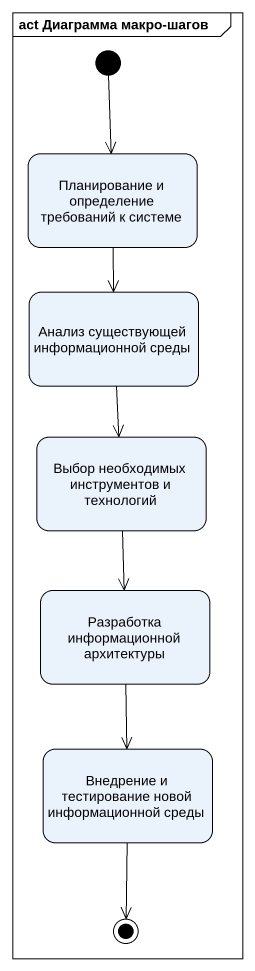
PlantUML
@startuml
mainframe act Диаграмма макро-шагов
hide empty description
state "Планирование и определение требований к системе" as Планирование_и_определение
state "Анализ существующей информационной среды" as Анализ_существующей
state "Выбор необходимых инструментов и технологий" as Выбор_необходимых
state "Разработка информационной архитектуры" as Разработка_информационной
state "Внедрение и тестирование новой информационной среды" as Внедрение_и_тестирование
[*] --> Планирование_и_определение
Планирование_и_определение --> Анализ_существующей
Анализ_существующей --> Выбор_необходимых
Выбор_необходимых --> Разработка_информационной
Разработка_информационной --> Внедрение_и_тестирование
Внедрение_и_тестирование --> [*]
@enduml
